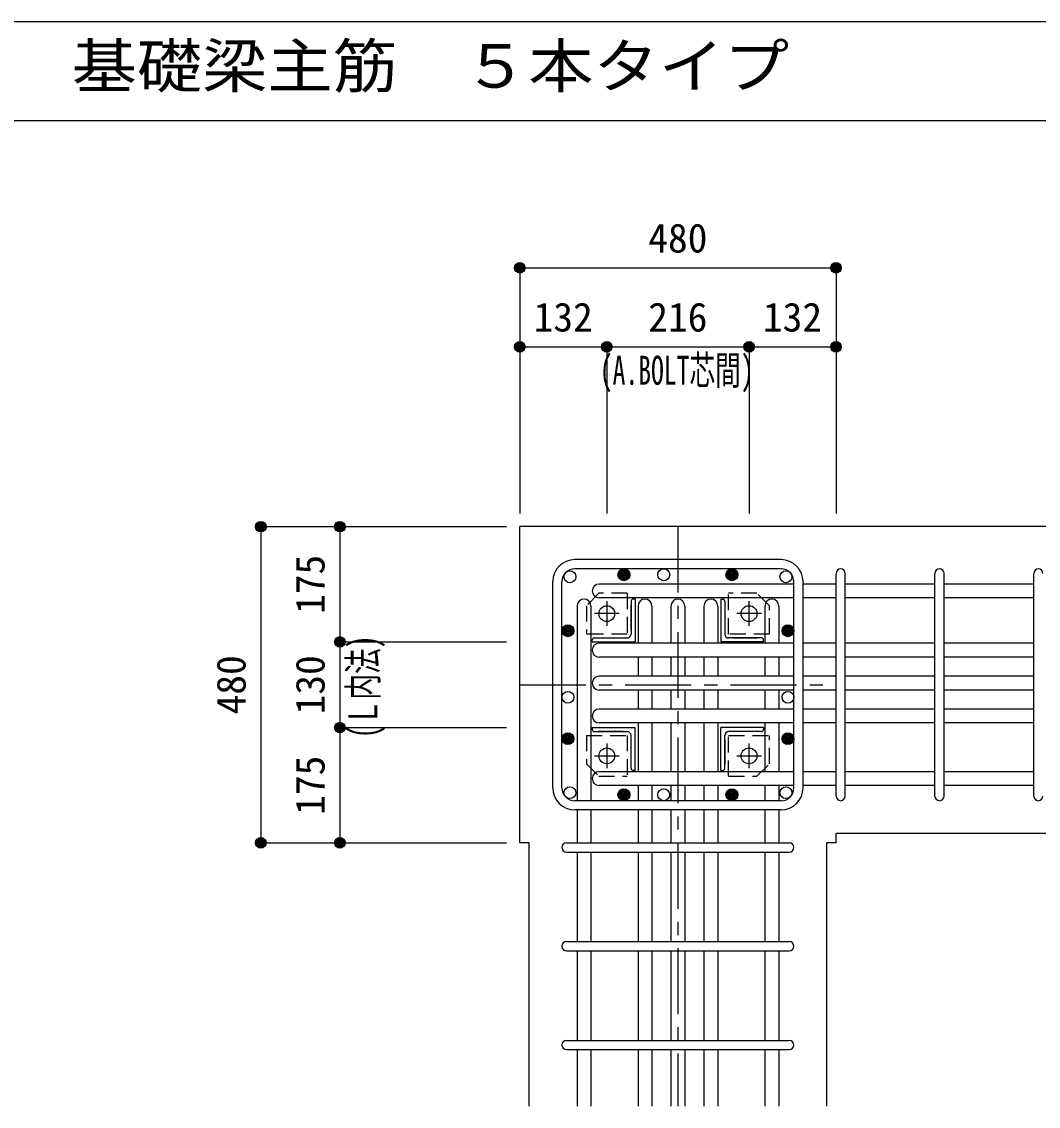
# Model space of a CAD drawing. Units: millimetres at full size, sheet at 1:20. Extents: x -3982 to 3969, y -2797 to 2801.
# Drawn here: x -628 to 915, y -1645 to 2 of the extents above; entities that cross this region are included whole.
import ezdxf
from ezdxf.enums import TextEntityAlignment as Align

# ---------------------------------------------------------------- set-up
doc = ezdxf.new("R2010")
doc.units = ezdxf.units.MM
doc.header["$LTSCALE"] = 20
doc.header["$PDMODE"] = 32
doc.header["$PDSIZE"] = 12
doc.linetypes.add('CHAIN1', pattern=[8, 5, -1, 1, -1])
doc.linetypes.add('DASHED1', pattern=[1.8, 1.2, -0.6])
for name, color, linetype in [('6-1_躯体線', 2, 'Continuous'), ('6-2_A.Bolt_', 4, 'Continuous'), ('6-3_柱型主筋', 4, 'Continuous'), ('6-4_フープ', 7, 'Continuous'), ('6-5_梁主筋', 7, 'Continuous'), ('6-6_S.T.P.', 7, 'Continuous'), ('6-7_文字', 7, 'Continuous'), ('6-9', 4, 'DASHED1'), ('6-D_寸法', 4, 'Continuous'), ('F-0_枠', 6, 'Continuous')]:
    doc.layers.add(name, color=color, linetype=linetype)
doc.styles.add('ＭＳ ゴシック', font='')
doc.styles.get('ＭＳ ゴシック').set_extended_font_data('MS Gothic')

msp = doc.modelspace()

# ---------------------------------------------------------------- linework, layer by layer
at = {"layer": '6-1_躯体線'}
for p, q in [((1008.29, -764.67), (128.29, -764.67)), ((128.29, -1244.67), (128.29, -764.67)), ((608.29, -1244.67), (608.29, -1230.67)), ((1008.29, -1230.67), (608.29, -1230.67)), ((594.29, -1644.67), (594.29, -1244.67)), ((608.29, -1244.67), (594.29, -1244.67))]:
    msp.add_line(p, q, dxfattribs=at)
msp.add_lwpolyline([(142.29, -1644.67), (142.29, -1244.67), (128.29, -1244.67)], dxfattribs=at)
at = {"layer": '6-2_A.Bolt_', "linetype": 'CHAIN1'}
for p, q in [((260.29, -877.87), (260.29, -915.37)), ((476.29, -915.37), (476.29, -877.87)), ((278.99, -896.67), (241.49, -896.67)), ((495.09, -896.67), (457.59, -896.67)), ((260.29, -1093.97), (260.29, -1131.47)), ((476.29, -1131.47), (476.29, -1093.97)), ((241.49, -1112.67), (278.99, -1112.67)), ((457.59, -1112.67), (495.09, -1112.67))]:
    msp.add_line(p, q, dxfattribs=at)
at = {"layer": '6-2_A.Bolt_'}
for p, q in [((297.29, -877.67), (297.29, -927.67)), ((297.29, -921.67), (297.29, -883.67)), ((303.29, -874.67), (300.29, -874.67)), ((303.29, -874.67), (303.29, -939.67)), ((433.29, -874.67), (433.29, -939.67)), ((433.29, -874.67), (436.29, -874.67)), ((439.29, -877.67), (439.29, -927.67)), ((439.29, -883.67), (439.29, -921.67)), ((238.29, -939.67), (238.29, -936.67)), ((241.29, -933.67), (291.29, -933.67)), ((247.29, -933.67), (285.29, -933.67)), ((495.29, -933.67), (445.29, -933.67)), ((451.29, -933.67), (489.29, -933.67)), ((498.29, -939.67), (498.29, -936.67)), ((238.29, -939.67), (303.29, -939.67)), ((498.29, -939.67), (433.29, -939.67)), ((236.29, -1069.67), (236.29, -1072.67)), ((238.29, -1069.67), (303.29, -1069.67)), ((238.29, -1069.67), (238.29, -1072.67)), ((303.29, -1134.67), (303.29, -1069.67)), ((433.29, -1134.67), (433.29, -1069.67)), ((498.29, -1069.67), (433.29, -1069.67)), ((498.29, -1069.67), (498.29, -1072.67)), ((241.29, -1075.67), (291.29, -1075.67)), ((285.29, -1075.67), (247.29, -1075.67)), ((297.29, -1131.67), (297.29, -1081.67)), ((439.29, -1131.67), (439.29, -1081.67)), ((495.29, -1075.67), (445.29, -1075.67)), ((489.29, -1075.67), (451.29, -1075.67)), ((297.29, -1125.67), (297.29, -1087.67)), ((439.29, -1087.67), (439.29, -1125.67)), ((303.29, -1134.67), (300.29, -1134.67)), ((433.29, -1134.67), (436.29, -1134.67))]:
    msp.add_line(p, q, dxfattribs=at)
at = {"layer": '6-2_A.Bolt_', "color": 3}
for centre in [(260.29, -896.67), (476.29, -896.67), (260.29, -1112.67), (476.29, -1112.67)]:
    msp.add_circle(centre, 12, dxfattribs=at)
at = {"layer": '6-2_A.Bolt_'}
for centre, radius, start, end in [((300.29, -877.67), 3, 90, 180), ((436.29, -877.67), 3, 0, 90), ((241.29, -936.67), 3, 90, 180), ((291.29, -927.67), 6, 270, 0), ((445.29, -927.67), 6, 180, 270), ((495.29, -936.67), 3, 0, 90), ((241.29, -1072.67), 3, 180, 270), ((291.29, -1081.67), 6, 0, 90), ((445.29, -1081.67), 6, 90, 180), ((495.29, -1072.67), 3, 270, 0), ((300.29, -1131.67), 3, 180, 270), ((436.29, -1131.67), 3, 270, 0)]:
    msp.add_arc(centre, radius, start, end, dxfattribs=at)
at = {"layer": '6-3_柱型主筋', "color": 3}
for centre in [(204.37, -840.75), (346.79, -837.67), (532.22, -840.75), (201.29, -1023.67), (535.29, -1023.67), (204.37, -1168.6), (346.79, -1171.67), (532.22, -1168.6)]:
    msp.add_circle(centre, 9, dxfattribs=at)
at = {"layer": '6-3_柱型主筋'}
for centre, radius in [((286.33, -837.67), 9), ((286.33, -837.67), 7.6), ((286.33, -837.67), 6.2), ((286.33, -837.67), 4.8), ((286.33, -837.67), 3.4), ((286.33, -837.67), 2), ((286.33, -837.67), 0.6), ((450.25, -837.67), 9), ((450.25, -837.67), 7.6), ((450.25, -837.67), 6.2), ((450.25, -837.67), 4.8), ((450.25, -837.67), 3.4), ((450.25, -837.67), 2), ((450.25, -837.67), 0.6), ((201.29, -922.71), 9), ((201.29, -922.71), 7.6), ((201.29, -922.71), 6.2), ((201.29, -922.71), 4.8), ((201.29, -922.71), 3.4), ((201.29, -922.71), 2), ((201.29, -922.71), 0.6), ((535.29, -922.71), 9), ((535.29, -922.71), 7.6), ((535.29, -922.71), 6.2), ((535.29, -922.71), 4.8), ((535.29, -922.71), 3.4), ((535.29, -922.71), 2), ((535.29, -922.71), 0.6), ((201.29, -1086.63), 9), ((201.29, -1086.63), 7.6), ((201.29, -1086.63), 6.2), ((201.29, -1086.63), 4.8), ((201.29, -1086.63), 3.4), ((201.29, -1086.63), 2), ((201.29, -1086.63), 0.6), ((535.29, -1086.63), 9), ((535.29, -1086.63), 7.6), ((535.29, -1086.63), 6.2), ((535.29, -1086.63), 4.8), ((535.29, -1086.63), 3.4), ((535.29, -1086.63), 2), ((535.29, -1086.63), 0.6), ((286.33, -1171.67), 9), ((286.33, -1171.67), 7.6), ((286.33, -1171.67), 6.2), ((286.33, -1171.67), 4.8), ((286.33, -1171.67), 3.4), ((450.25, -1171.67), 9), ((450.25, -1171.67), 7.6), ((450.25, -1171.67), 6.2), ((450.25, -1171.67), 4.8), ((450.25, -1171.67), 3.4), ((286.33, -1171.67), 2), ((286.33, -1171.67), 0.6), ((450.25, -1171.67), 2), ((450.25, -1171.67), 0.6)]:
    msp.add_circle(centre, radius, dxfattribs=at)
at = {"layer": '6-4_フープ'}
for p, q in [((524.79, -814.67), (211.79, -814.67)), ((524.79, -828.67), (211.79, -828.67)), ((178.29, -1161.17), (178.29, -848.17)), ((192.29, -1161.17), (192.29, -848.17)), ((544.29, -1161.17), (544.29, -848.17)), ((558.29, -1161.17), (558.29, -848.17)), ((524.79, -1180.67), (211.79, -1180.67)), ((524.79, -1194.67), (211.79, -1194.67))]:
    msp.add_line(p, q, dxfattribs=at)
for centre, radius, start, end in [((211.79, -848.17), 33.5, 90, 180), ((524.79, -848.17), 33.5, 0, 90), ((211.79, -848.17), 19.5, 90, 180), ((524.79, -848.17), 19.5, 0, 90), ((211.79, -1161.17), 33.5, 180, 270), ((211.79, -1161.17), 19.5, 180, 270), ((524.79, -1161.17), 33.5, 270, 0), ((524.79, -1161.17), 19.5, 270, 0)]:
    msp.add_arc(centre, radius, start, end, dxfattribs=at)
at = {"layer": '6-5_梁主筋'}
for p, q in [((544.29, -851.75), (248.79, -851.75)), ((608.29, -851.75), (558.29, -851.75)), ((758.29, -851.75), (622.29, -851.75)), ((908.29, -851.75), (772.29, -851.75)), ((215.29, -885.17), (215.29, -1180.67)), ((236.29, -885.17), (236.29, -1180.67)), ((544.29, -872.75), (248.79, -872.75)), ((307.79, -885.17), (307.79, -941.67)), ((328.79, -885.17), (328.79, -941.67)), ((357.79, -885.17), (357.79, -941.67)), ((378.79, -885.17), (378.79, -941.67)), ((407.79, -885.17), (407.79, -941.67)), ((428.79, -885.17), (428.79, -941.67)), ((500.29, -885.17), (500.29, -941.67)), ((521.29, -885.17), (521.29, -941.67)), ((608.29, -872.75), (558.29, -872.75)), ((758.29, -872.75), (622.29, -872.75)), ((908.29, -872.75), (772.29, -872.75)), ((544.29, -941.67), (248.79, -941.67)), ((608.29, -941.67), (558.29, -941.67)), ((758.29, -941.67), (622.29, -941.67)), ((908.29, -941.67), (772.29, -941.67)), ((544.29, -962.67), (248.79, -962.67)), ((307.79, -962.67), (307.79, -991.67)), ((328.79, -962.67), (328.79, -991.67)), ((357.79, -962.67), (357.79, -991.67)), ((378.79, -962.67), (378.79, -991.67)), ((407.79, -962.67), (407.79, -991.67)), ((428.79, -962.67), (428.79, -991.67)), ((500.29, -962.67), (500.29, -991.67)), ((521.29, -962.67), (521.29, -991.67)), ((608.29, -962.67), (558.29, -962.67)), ((758.29, -962.67), (622.29, -962.67)), ((908.29, -962.67), (772.29, -962.67)), ((544.29, -991.67), (248.79, -991.67)), ((608.29, -991.67), (558.29, -991.67)), ((758.29, -991.67), (622.29, -991.67)), ((908.29, -991.67), (772.29, -991.67)), ((544.29, -1012.67), (248.79, -1012.67)), ((307.79, -1012.67), (307.79, -1041.67)), ((328.79, -1012.67), (328.79, -1041.67)), ((357.79, -1012.67), (357.79, -1041.67)), ((378.79, -1012.67), (378.79, -1041.67)), ((407.79, -1012.67), (407.79, -1041.67)), ((428.79, -1012.67), (428.79, -1041.67)), ((500.29, -1012.67), (500.29, -1041.67)), ((521.29, -1012.67), (521.29, -1041.67)), ((608.29, -1012.67), (558.29, -1012.67)), ((758.29, -1012.67), (622.29, -1012.67)), ((908.29, -1012.67), (772.29, -1012.67)), ((544.29, -1041.67), (248.79, -1041.67)), ((608.29, -1041.67), (558.29, -1041.67)), ((758.29, -1041.67), (622.29, -1041.67)), ((908.29, -1041.67), (772.29, -1041.67)), ((544.29, -1062.67), (248.79, -1062.67)), ((307.79, -1062.67), (307.79, -1136.67)), ((328.79, -1062.67), (328.79, -1136.67)), ((357.79, -1062.67), (357.79, -1136.67)), ((378.79, -1062.67), (378.79, -1136.67)), ((407.79, -1062.67), (407.79, -1136.67)), ((428.79, -1062.67), (428.79, -1136.67)), ((500.29, -1062.67), (500.29, -1136.67)), ((521.29, -1062.67), (521.29, -1136.67)), ((608.29, -1062.67), (558.29, -1062.67)), ((758.29, -1062.67), (622.29, -1062.67)), ((908.29, -1062.67), (772.29, -1062.67)), ((544.29, -1136.67), (248.79, -1136.67)), ((608.29, -1136.67), (558.29, -1136.67)), ((758.29, -1136.67), (622.29, -1136.67)), ((908.29, -1136.67), (772.29, -1136.67)), ((544.29, -1157.67), (248.79, -1157.67)), ((307.79, -1157.67), (307.79, -1180.67)), ((328.79, -1157.67), (328.79, -1180.67)), ((357.79, -1157.67), (357.79, -1180.67)), ((378.79, -1157.67), (378.79, -1180.67)), ((407.79, -1157.67), (407.79, -1180.67)), ((428.79, -1157.67), (428.79, -1180.67)), ((500.29, -1157.67), (500.29, -1180.67)), ((521.29, -1157.67), (521.29, -1180.67)), ((608.29, -1157.67), (558.29, -1157.67)), ((758.29, -1157.67), (622.29, -1157.67)), ((908.29, -1157.67), (772.29, -1157.67)), ((215.29, -1194.67), (215.29, -1244.67)), ((236.29, -1194.67), (236.29, -1244.67)), ((307.79, -1194.67), (307.79, -1244.67)), ((328.79, -1194.67), (328.79, -1244.67)), ((357.79, -1194.67), (357.79, -1244.67)), ((378.79, -1194.67), (378.79, -1244.67)), ((407.79, -1194.67), (407.79, -1244.67)), ((428.79, -1194.67), (428.79, -1244.67)), ((500.29, -1194.67), (500.29, -1244.67)), ((521.29, -1194.67), (521.29, -1244.67)), ((215.29, -1258.67), (215.29, -1394.67)), ((236.29, -1258.67), (236.29, -1394.67)), ((307.79, -1258.67), (307.79, -1394.67)), ((328.79, -1258.67), (328.79, -1394.67)), ((357.79, -1258.67), (357.79, -1394.67)), ((378.79, -1258.67), (378.79, -1394.67)), ((407.79, -1258.67), (407.79, -1394.67)), ((428.79, -1258.67), (428.79, -1394.67)), ((500.29, -1258.67), (500.29, -1394.67)), ((521.29, -1258.67), (521.29, -1394.67)), ((215.29, -1408.67), (215.29, -1544.67)), ((236.29, -1408.67), (236.29, -1544.67)), ((307.79, -1408.67), (307.79, -1544.67)), ((328.79, -1408.67), (328.79, -1544.67)), ((357.79, -1408.67), (357.79, -1544.67)), ((378.79, -1408.67), (378.79, -1544.67)), ((407.79, -1408.67), (407.79, -1544.67)), ((428.79, -1408.67), (428.79, -1544.67)), ((500.29, -1408.67), (500.29, -1544.67)), ((521.29, -1408.67), (521.29, -1544.67)), ((215.29, -1558.67), (215.29, -1644.67)), ((236.29, -1558.67), (236.29, -1644.67)), ((307.79, -1558.67), (307.79, -1644.67)), ((328.79, -1558.67), (328.79, -1644.67)), ((357.79, -1558.67), (357.79, -1644.67)), ((378.79, -1558.67), (378.79, -1644.67)), ((407.79, -1558.67), (407.79, -1644.67)), ((428.79, -1558.67), (428.79, -1644.67)), ((500.29, -1558.67), (500.29, -1644.67)), ((521.29, -1558.67), (521.29, -1644.67))]:
    msp.add_line(p, q, dxfattribs=at)
for centre, start, end in [((248.79, -862.25), 90, 270), ((225.79, -885.17), 0, 180), ((318.29, -885.17), 0, 180), ((368.29, -885.17), 0, 180), ((418.29, -885.17), 0, 180), ((510.79, -885.17), 0, 180), ((248.79, -952.17), 90, 270), ((248.79, -1002.17), 90, 270), ((248.79, -1052.17), 90, 270), ((248.79, -1147.17), 90, 270)]:
    msp.add_arc(centre, 10.5, start, end, dxfattribs=at)
at = {"layer": '6-6_S.T.P.'}
for p, q in [((608.29, -1173.67), (608.29, -836.14)), ((608.29, -1173.67), (608.29, -836.14)), ((608.29, -1173.67), (608.29, -836.14)), ((608.29, -1173.67), (608.29, -836.14)), ((622.29, -1173.67), (622.29, -836.14)), ((622.29, -1173.67), (622.29, -836.14)), ((622.29, -1173.67), (622.29, -836.14)), ((622.29, -1173.67), (622.29, -836.14)), ((758.29, -1173.67), (758.29, -836.14)), ((772.29, -1173.67), (772.29, -836.14)), ((908.29, -1173.67), (908.29, -836.14)), ((199.29, -1244.67), (536.9, -1244.67)), ((199.29, -1258.67), (536.9, -1258.67)), ((199.29, -1394.67), (536.9, -1394.67)), ((199.29, -1408.67), (536.9, -1408.67)), ((199.29, -1544.67), (536.9, -1544.67)), ((199.29, -1558.67), (536.9, -1558.67))]:
    msp.add_line(p, q, dxfattribs=at)
for centre, start, end in [((615.29, -835.75), 0, 180), ((615.29, -835.75), 0, 180), ((615.29, -835.75), 0, 180), ((615.29, -835.75), 0, 180), ((765.29, -835.75), 0, 180), ((915.29, -835.75), 0, 180), ((615.29, -1173.67), 180, 0), ((615.29, -1173.67), 180, 0), ((615.29, -1173.67), 180, 0), ((615.29, -1173.67), 180, 0), ((765.29, -1173.67), 180, 0), ((915.29, -1173.67), 180, 0), ((199.29, -1251.67), 90, 270), ((199.29, -1251.67), 90, 270), ((199.29, -1251.67), 90, 270), ((199.29, -1251.67), 90, 270), ((537.29, -1251.67), 270, 90), ((537.29, -1251.67), 270, 90), ((537.29, -1251.67), 270, 90), ((537.29, -1251.67), 270, 90), ((199.29, -1401.67), 90, 270), ((537.29, -1401.67), 270, 90), ((199.29, -1551.67), 90, 270), ((537.29, -1551.67), 270, 90)]:
    msp.add_arc(centre, 7, start, end, dxfattribs=at)
at = {"layer": '6-9'}
for p, q in [((291.29, -865.67), (248.29, -865.67)), ((291.29, -865.67), (291.29, -927.67)), ((445.29, -927.67), (445.29, -865.67)), ((507.29, -927.67), (507.29, -884.67)), ((291.29, -927.67), (229.29, -927.67)), ((507.29, -927.67), (445.29, -927.67)), ((229.29, -1081.67), (229.29, -1124.67)), ((445.29, -1143.67), (488.29, -1143.67))]:
    msp.add_line(p, q, dxfattribs=at)
for points in [[(248.29, -865.67), (229.29, -884.67), (229.29, -927.67)], [(507.29, -884.67), (488.29, -865.67), (445.29, -865.67)], [(229.29, -1081.67), (291.29, -1081.67), (291.29, -1143.67)], [(445.29, -1143.67), (445.29, -1081.67), (507.29, -1081.67)], [(488.29, -1143.67), (507.29, -1124.67), (507.29, -1081.67)], [(229.29, -1124.67), (248.29, -1143.67), (291.29, -1143.67)]]:
    msp.add_lwpolyline(points, dxfattribs=at)
at = {"layer": '6-D_寸法'}
for p, q in [((128.29, -371.65), (608.29, -371.65)), ((608.29, -371.65), (608.29, -491.65)), ((128.29, -491.65), (260.29, -491.65)), ((260.29, -491.65), (260.29, -744.67)), ((260.29, -491.65), (476.29, -491.65)), ((476.29, -491.65), (476.29, -744.67)), ((476.29, -491.65), (608.29, -491.65)), ((608.29, -491.65), (608.29, -744.67)), ((-264.74, -764.67), (-264.74, -1244.67)), ((-144.74, -764.67), (-144.74, -939.67)), ((-144.74, -939.67), (108.29, -939.67)), ((-144.74, -939.67), (-144.74, -1069.67)), ((-144.74, -1069.67), (108.29, -1069.67)), ((-144.74, -1069.67), (-144.74, -1244.67))]:
    msp.add_line(p, q, dxfattribs=at)
at = {"layer": '6-D_寸法', "linetype": 'CHAIN1'}
for p, q in [((368.29, -764.67), (368.29, -1644.67)), ((128.29, -1004.67), (608.29, -1004.67))]:
    msp.add_line(p, q, dxfattribs=at)
at = {"layer": '6-D_寸法'}
for points in [[(128.29, -371.65), (128.29, -491.65), (128.29, -744.67)], [(-264.74, -764.67), (-144.74, -764.67), (108.29, -764.67)], [(-264.74, -1244.67), (-144.74, -1244.67), (108.29, -1244.67)]]:
    msp.add_lwpolyline(points, dxfattribs=at)
for centre, radius in [((128.29, -371.65), 8), ((128.29, -371.65), 7.2), ((128.29, -371.65), 6.4), ((128.29, -371.65), 5.6), ((128.29, -371.65), 4.8), ((128.29, -371.65), 4), ((128.29, -371.65), 3.2), ((128.29, -371.65), 2.4), ((128.29, -371.65), 1.6), ((128.29, -371.65), 0.8), ((608.29, -371.65), 8), ((608.29, -371.65), 7.2), ((608.29, -371.65), 6.4), ((608.29, -371.65), 5.6), ((608.29, -371.65), 4.8), ((608.29, -371.65), 4), ((608.29, -371.65), 3.2), ((608.29, -371.65), 2.4), ((608.29, -371.65), 1.6), ((608.29, -371.65), 0.8), ((128.29, -491.65), 8), ((128.29, -491.65), 7.2), ((128.29, -491.65), 6.4), ((128.29, -491.65), 5.6), ((128.29, -491.65), 4.8), ((128.29, -491.65), 4), ((128.29, -491.65), 3.2), ((128.29, -491.65), 2.4), ((128.29, -491.65), 1.6), ((128.29, -491.65), 0.8), ((260.29, -491.65), 8), ((260.29, -491.65), 7.2), ((260.29, -491.65), 6.4), ((260.29, -491.65), 5.6), ((260.29, -491.65), 4.8), ((260.29, -491.65), 4), ((260.29, -491.65), 3.2), ((260.29, -491.65), 2.4), ((260.29, -491.65), 1.6), ((260.29, -491.65), 0.8), ((476.29, -491.65), 8), ((476.29, -491.65), 7.2), ((476.29, -491.65), 6.4), ((476.29, -491.65), 5.6), ((476.29, -491.65), 4.8), ((476.29, -491.65), 4), ((476.29, -491.65), 3.2), ((476.29, -491.65), 2.4), ((476.29, -491.65), 1.6), ((476.29, -491.65), 0.8), ((608.29, -491.65), 8), ((608.29, -491.65), 7.2), ((608.29, -491.65), 6.4), ((608.29, -491.65), 5.6), ((608.29, -491.65), 4.8), ((608.29, -491.65), 4), ((608.29, -491.65), 3.2), ((608.29, -491.65), 2.4), ((608.29, -491.65), 1.6), ((608.29, -491.65), 0.8), ((-264.74, -764.67), 8), ((-144.74, -764.67), 8), ((-264.74, -764.67), 7.2), ((-264.74, -764.67), 6.4), ((-264.74, -764.67), 5.6), ((-264.74, -764.67), 4.8), ((-264.74, -764.67), 4), ((-264.74, -764.67), 3.2), ((-264.74, -764.67), 2.4), ((-264.74, -764.67), 1.6), ((-264.74, -764.67), 0.8), ((-144.74, -764.67), 7.2), ((-144.74, -764.67), 6.4), ((-144.74, -764.67), 5.6), ((-144.74, -764.67), 4.8), ((-144.74, -764.67), 4), ((-144.74, -764.67), 3.2), ((-144.74, -764.67), 2.4), ((-144.74, -764.67), 1.6), ((-144.74, -764.67), 0.8), ((-144.74, -939.67), 8), ((-144.74, -939.67), 7.2), ((-144.74, -939.67), 6.4), ((-144.74, -939.67), 5.6), ((-144.74, -939.67), 4.8), ((-144.74, -939.67), 4), ((-144.74, -939.67), 3.2), ((-144.74, -939.67), 2.4), ((-144.74, -939.67), 1.6), ((-144.74, -939.67), 0.8), ((-144.74, -1069.67), 8), ((-144.74, -1069.67), 7.2), ((-144.74, -1069.67), 6.4), ((-144.74, -1069.67), 5.6), ((-144.74, -1069.67), 4.8), ((-144.74, -1069.67), 4), ((-144.74, -1069.67), 3.2), ((-144.74, -1069.67), 2.4), ((-144.74, -1069.67), 1.6), ((-144.74, -1069.67), 0.8), ((-264.74, -1244.67), 8), ((-264.74, -1244.67), 7.2), ((-264.74, -1244.67), 6.4), ((-264.74, -1244.67), 5.6), ((-264.74, -1244.67), 4.8), ((-264.74, -1244.67), 4), ((-264.74, -1244.67), 3.2), ((-264.74, -1244.67), 2.4), ((-264.74, -1244.67), 1.6), ((-264.74, -1244.67), 0.8), ((-144.74, -1244.67), 8), ((-144.74, -1244.67), 7.2), ((-144.74, -1244.67), 6.4), ((-144.74, -1244.67), 5.6), ((-144.74, -1244.67), 4.8), ((-144.74, -1244.67), 4), ((-144.74, -1244.67), 3.2), ((-144.74, -1244.67), 2.4), ((-144.74, -1244.67), 1.6), ((-144.74, -1244.67), 0.8)]:
    msp.add_circle(centre, radius, dxfattribs=at)
at = {"layer": '6-D_寸法', "color": 7}
for p in [(128.29, -371.65), (608.29, -371.65), (128.29, -491.65), (260.29, -491.65), (476.29, -491.65), (608.29, -491.65), (-264.74, -764.67), (-144.74, -764.67), (-144.74, -939.67), (-144.74, -1069.67), (-264.74, -1244.67), (-144.74, -1244.67)]:
    msp.add_point(p, dxfattribs=at)
at = {"layer": 'F-0_枠', "color": 2}
for p, q in [((2482.4, 1.97), (-3981.92, 1.97)), ((-3981.92, -148.03), (2482.4, -148.03))]:
    msp.add_line(p, q, dxfattribs=at)

# ---------------------------------------------------------------- texts
at = {"layer": '6-7_文字', "color": 2, "style": 'ＭＳ ゴシック', "width": 1.1}
msp.add_text('\u3000\u3000基礎梁主筋\u3000５本タイプ', height=65.98, dxfattribs=at).set_placement((-749.76, -118.03), align=Align.BOTTOM_LEFT)
at = {"layer": '6-7_文字', "color": 4, "style": 'ＭＳ ゴシック', "width": 0.65}
msp.add_text('(A.BOLT芯間)', height=43.99, dxfattribs=at).set_placement((249.7, -562.38), align=Align.BOTTOM_LEFT)
msp.add_text('(Ｌ内法)', height=43.99, rotation=90, dxfattribs=at).set_placement((-74.52, -1085.73), align=Align.BOTTOM_LEFT)
at = {"layer": '6-D_寸法', "style": 'ＭＳ ゴシック'}
for s, p in [('480', (323.29, -361.65)), ('132', (149.29, -481.65)), ('216', (323.29, -481.65)), ('132', (497.29, -481.65))]:
    msp.add_text(s, height=43.99, dxfattribs=at).set_placement(p, align=Align.BOTTOM_LEFT)
for s, p in [('175', (-154.74, -897.17)), ('480', (-274.74, -1049.67)), ('130', (-154.74, -1049.67)), ('175', (-154.74, -1202.17))]:
    msp.add_text(s, height=43.99, rotation=90, dxfattribs=at).set_placement(p, align=Align.BOTTOM_LEFT)

doc.saveas('drawing.dxf')
